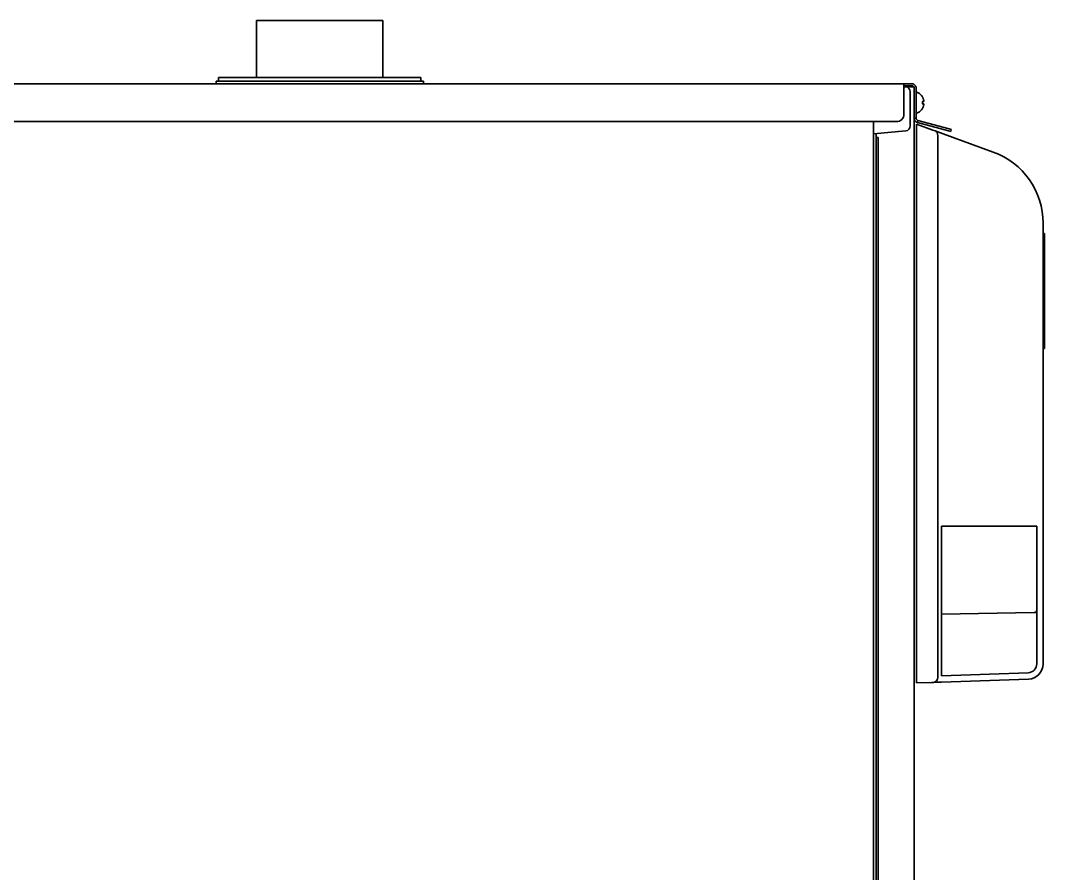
# Model space of a CAD drawing. Extents: x 6336 to 10269, y -393 to 3036.
# Drawn here: x 7774.8 to 8179.6, y 1608.2 to 1945.5 of the extents above; entities that cross this region are included whole.
import ezdxf

# ---------------------------------------------------------------- set-up
doc = ezdxf.new("R2010")
doc.units = 0
doc.header["$LTSCALE"] = 5
doc.layers.add('1', color=7, linetype='CONTINUOUS', true_color=0xffffff)

msp = doc.modelspace()

# ---------------------------------------------------------------- linework, layer by layer
at = {"layer": '1', "color": 7, "linetype": 'Continuous', "lineweight": 35}
for p, q in [((7868.07, 1945.53), (7918.07, 1945.53)), ((7868.07, 1945.53), (7868.07, 1923.03)), ((7918.07, 1923.03), (7918.07, 1945.53)), ((7474.67, 1920.53), (8124.07, 1920.53)), ((7852.07, 1921.53), (7934.07, 1921.53)), ((7852.07, 1921.53), (7852.07, 1920.53)), ((7933.07, 1923.03), (7853.07, 1923.03)), ((7853.07, 1923.03), (7853.07, 1921.53)), ((7933.07, 1921.53), (7933.07, 1923.03)), ((7934.07, 1920.53), (7934.07, 1921.53)), ((8124.07, 1920.53), (8126.24, 1920.53)), ((8124.07, 1918.63), (8124.07, 1920.53)), ((8126.61, 1919.73), (8124.07, 1919.73)), ((8124.07, 1919.31), (8124.64, 1919.29)), ((8125.07, 1919.23), (8126.27, 1919.23)), ((8128.07, 1919.23), (8126.27, 1919.23)), ((8128.07, 1918.73), (8128.07, 1919.23)), ((8124.07, 1908.52), (8124.07, 1918.63)), ((8126.57, 1917.29), (8126.57, 1908.57)), ((8128.07, 1906.91), (8128.07, 1918.73)), ((8128.87, 1918.73), (8128.87, 1906.91)), ((8129.47, 1917.03), (8129.27, 1917.03)), ((8131.32, 1915.33), (8131.35, 1915.33)), ((8126.57, 1908.57), (8126.57, 1903.83)), ((8129.27, 1909.03), (8129.47, 1909.03)), ((8131.35, 1910.73), (8131.32, 1910.73)), ((7477.67, 1905.53), (8121.07, 1905.53)), ((8112.07, 1903.19), (8112.07, 1905.53)), ((8112.07, 1903.19), (8112.07, 1374.13)), ((8128.07, 1906.91), (8128.87, 1906.91)), ((8128.07, 1906.9), (8128.07, 1395.53)), ((8129.07, 1902.42), (8129.07, 1904.53)), ((8129.07, 1904.53), (8135.52, 1902.18)), ((8129.61, 1905.94), (8129.41, 1905.17)), ((8141.71, 1901.87), (8129.41, 1905.17)), ((8129.61, 1905.94), (8141.92, 1902.64)), ((8124.75, 1901.83), (8112.07, 1900.73)), ((8113.07, 1900.81), (8113.07, 1899.25)), ((8113.07, 1899.24), (8113.07, 1899.23)), ((8113.87, 1899.23), (8113.07, 1899.23)), ((8113.07, 1897.23), (8113.07, 1899.23)), ((8113.87, 1899.23), (8113.87, 1897.23)), ((8129.07, 1902.42), (8129.07, 1685.52)), ((8135.52, 1902.18), (8136.35, 1901.88)), ((8136.35, 1901.88), (8137.44, 1901.48)), ((8137.4, 1685.76), (8137.4, 1900)), ((8137.44, 1901.48), (8139.52, 1900.72)), ((8139.52, 1900.72), (8159.33, 1893.51)), ((8142.56, 1901.64), (8141.71, 1901.87)), ((8141.92, 1902.64), (8142.77, 1902.42)), ((8142.77, 1902.42), (8142.56, 1901.64)), ((8113.07, 1396.53), (8113.07, 1897.23)), ((8113.87, 1396.53), (8113.87, 1897.23)), ((8179.07, 1865.32), (8179.07, 1691.07)), ((8179.64, 1861.31), (8179.07, 1861.31)), ((8179.64, 1846.47), (8179.57, 1846.47)), ((8179.57, 1838.53), (8179.07, 1838.53)), ((8179.57, 1830.58), (8179.64, 1830.58)), ((8179.07, 1815.74), (8179.64, 1815.74)), ((8176.57, 1745.59), (8138.91, 1745.59)), ((8138.91, 1686.37), (8138.91, 1745.59)), ((8176.57, 1691.07), (8176.57, 1745.59)), ((8175.59, 1711.34), (8138.93, 1710.7)), ((8129.07, 1683.53), (8129.07, 1685.52)), ((8138.91, 1686.37), (8173.2, 1687.57)), ((8173.28, 1685.07), (8138.91, 1683.87)), ((8134.91, 1683.73), (8129.07, 1683.53)), ((8135.74, 1683.76), (8134.91, 1683.73)), ((8136.83, 1683.8), (8135.74, 1683.76)), ((8138.91, 1683.87), (8136.83, 1683.8))]:
    msp.add_line(p, q, dxfattribs=at)
for centre, radius, start, end in [((8124.57, 1917.29), 2, 0, 88), ((8129.27, 1916.63), 0.4, 90, 180), ((8129.47, 1916.63), 0.4, 59.6988, 90), ((8127.25, 1912.83), 4.8, 31.3459, 59.6988), ((8127.57, 1913.03), 3.78, 0.0035, 7.6041), ((8127.57, 1913.03), 3.78, 352.3959, 359.9965), ((8129.27, 1909.43), 0.4, 180, 270), ((8129.47, 1909.43), 0.4, 270, 300.3012), ((8127.25, 1913.23), 4.8, 300.3012, 328.6074), ((8124.57, 1903.83), 2, 275, 0), ((8149.07, 1865.32), 30, 0, 70), ((8175.57, 1712.34), 1, 271, 0), ((8173.07, 1691.07), 3.5, 272, 0), ((8173.07, 1691.07), 6, 272, 0)]:
    msp.add_arc(centre, radius, start, end, dxfattribs=at)
for centre, major_axis, ratio, start_param, end_param in [((8121.07, 1908.52), (3, 0), 0.99863, 4.712389, 6.283185), ((8135.67, 1900), (0.68, 1.88), 0.852031, 5.013099, 6.283185), ((8135.67, 1685.76), (0.07, -2), 0.865893, 0, 1.540568)]:
    msp.add_ellipse(centre, major_axis=major_axis, ratio=ratio, start_param=start_param, end_param=end_param, dxfattribs=at)
for points in [[(8127.07, 1920.53), (8126.79, 1920.53), (8126.51, 1920.53), (8126.24, 1920.53)], [(8126.61, 1919.73), (8126.76, 1919.73), (8126.92, 1919.73), (8127.07, 1919.73)], [(8131.87, 1914.03), (8131.85, 1914.08), (8131.83, 1914.19), (8131.77, 1914.35), (8131.72, 1914.51), (8131.66, 1914.66), (8131.59, 1914.82), (8131.52, 1914.97), (8131.43, 1915.14), (8131.36, 1915.26), (8131.32, 1915.33)], [(8131.87, 1912.53), (8131.85, 1912.53), (8131.83, 1912.53), (8131.77, 1912.53), (8131.72, 1912.53), (8131.66, 1912.53), (8131.59, 1912.53), (8131.52, 1912.53), (8131.43, 1912.53), (8131.36, 1912.53), (8131.32, 1912.53)], [(8131.87, 1913.53), (8131.87, 1913.55), (8131.88, 1913.6), (8131.88, 1913.67), (8131.88, 1913.74), (8131.88, 1913.81), (8131.88, 1913.88), (8131.88, 1913.95), (8131.87, 1914), (8131.87, 1914.03)], [(8131.87, 1912.03), (8131.87, 1912.05), (8131.88, 1912.1), (8131.88, 1912.18), (8131.88, 1912.25), (8131.88, 1912.32), (8131.88, 1912.39), (8131.88, 1912.46), (8131.87, 1912.5), (8131.87, 1912.53)]]:
    msp.add_open_spline(points, degree=3, dxfattribs=at)
for points, knots in [([(8127.07, 1920.53), (8127.18, 1920.53), (8127.29, 1920.52), (8127.45, 1920.49), (8127.5, 1920.47), (8127.58, 1920.45), (8127.6, 1920.45), (8127.65, 1920.43), (8127.68, 1920.42), (8127.8, 1920.38), (8127.89, 1920.33), (8128.07, 1920.23), (8128.15, 1920.17), (8128.22, 1920.11)], [0, 0, 0, 0, 0.25, 0.25, 0.375, 0.375, 0.4375, 0.4375, 0.5, 0.5, 0.75, 0.75, 1, 1, 1, 1]), ([(8127.71, 1919.5), (8127.67, 1919.53), (8127.63, 1919.56), (8127.54, 1919.61), (8127.49, 1919.64), (8127.42, 1919.66), (8127.41, 1919.67), (8127.38, 1919.68), (8127.34, 1919.69), (8127.3, 1919.7), (8127.2, 1919.72), (8127.14, 1919.73), (8127.07, 1919.73)], [0, 0, 0, 0, 0.25, 0.25, 0.5, 0.5, 0.5625, 0.5625, 0.625, 0.75, 0.75, 1, 1, 1, 1]), ([(8128.07, 1918.73), (8128.07, 1918.76), (8128.07, 1918.8), (8128.06, 1918.87), (8128.05, 1918.95), (8128.03, 1919.02), (8128.01, 1919.07), (8128.01, 1919.08), (8127.99, 1919.12), (8127.99, 1919.14), (8127.96, 1919.19), (8127.94, 1919.22), (8127.91, 1919.28), (8127.89, 1919.31), (8127.82, 1919.4), (8127.77, 1919.45), (8127.71, 1919.5)], [0, 0, 0, 0, 0.125, 0.125, 0.25, 0.375, 0.375, 0.4375, 0.4375, 0.5, 0.5, 0.625, 0.625, 0.75, 0.75, 1, 1, 1, 1]), ([(8128.22, 1920.11), (8128.32, 1920.03), (8128.41, 1919.93), (8128.53, 1919.78), (8128.57, 1919.72), (8128.62, 1919.64), (8128.64, 1919.61), (8128.67, 1919.55), (8128.69, 1919.52), (8128.76, 1919.37), (8128.8, 1919.25), (8128.84, 1919.06), (8128.85, 1918.99), (8128.87, 1918.89), (8128.87, 1918.86), (8128.87, 1918.79), (8128.87, 1918.76), (8128.87, 1918.73)], [0, 0, 0, 0, 0.25, 0.25, 0.375, 0.375, 0.4375, 0.4375, 0.5, 0.5, 0.75, 0.75, 0.875, 0.875, 0.9375, 0.9375, 1, 1, 1, 1]), ([(8131.32, 1913.53), (8131.44, 1913.53), (8131.55, 1913.53), (8131.69, 1913.53), (8131.73, 1913.53), (8131.81, 1913.53), (8131.84, 1913.53), (8131.87, 1913.53)], [0, 0, 0, 0, 0.5, 0.5, 0.75, 0.75, 1, 1, 1, 1]), ([(8131.32, 1910.73), (8131.44, 1910.93), (8131.55, 1911.14), (8131.69, 1911.46), (8131.73, 1911.57), (8131.81, 1911.8), (8131.84, 1911.91), (8131.87, 1912.03)], [0, 0, 0, 0, 0.5, 0.5, 0.75, 0.75, 1, 1, 1, 1]), ([(8129.41, 1905.17), (8129.31, 1905.19), (8129.22, 1905.23), (8129.09, 1905.29), (8129.04, 1905.31), (8128.96, 1905.36), (8128.91, 1905.38), (8128.79, 1905.47), (8128.71, 1905.53), (8128.57, 1905.66), (8128.51, 1905.73), (8128.38, 1905.89), (8128.33, 1905.97), (8128.24, 1906.15), (8128.2, 1906.24), (8128.16, 1906.35), (8128.15, 1906.38), (8128.14, 1906.42), (8128.13, 1906.45), (8128.11, 1906.52), (8128.1, 1906.57), (8128.08, 1906.71), (8128.07, 1906.81), (8128.07, 1906.91)], [0, 0, 0, 0, 0.125, 0.125, 0.1875, 0.1875, 0.25, 0.25, 0.375, 0.375, 0.5, 0.5, 0.625, 0.625, 0.75, 0.75, 0.78125, 0.78125, 0.8125, 0.8125, 0.875, 0.875, 1, 1, 1, 1]), ([(8128.87, 1906.91), (8128.87, 1906.88), (8128.87, 1906.84), (8128.88, 1906.8), (8128.88, 1906.77), (8128.88, 1906.76), (8128.9, 1906.69), (8128.91, 1906.64), (8128.96, 1906.48), (8129.01, 1906.39), (8129.15, 1906.21), (8129.23, 1906.14), (8129.36, 1906.05), (8129.42, 1906.01), (8129.48, 1905.99), (8129.51, 1905.98), (8129.52, 1905.97), (8129.56, 1905.96), (8129.59, 1905.95), (8129.61, 1905.94)], [0, 0, 0, 0, 0.0625, 0.09375, 0.09375, 0.125, 0.125, 0.25, 0.25, 0.5, 0.5, 0.75, 0.75, 0.875, 0.90625, 0.90625, 0.9375, 0.9375, 1, 1, 1, 1]), ([(8179.57, 1861.31), (8179.57, 1861.31), (8179.57, 1861.28), (8179.57, 1861.06), (8179.57, 1860.41), (8179.57, 1859.62), (8179.57, 1858.87), (8179.57, 1858.27), (8179.57, 1857.61), (8179.57, 1856.64), (8179.57, 1855.23), (8179.57, 1853.19), (8179.57, 1850.83), (8179.57, 1848.14), (8179.57, 1844.43), (8179.57, 1840.81), (8179.57, 1838.53)], [0, 0, 0, 0, 0.034207, 0.146688, 0.252216, 0.349395, 0.3946, 0.437484, 0.479307, 0.521207, 0.60434, 0.684977, 0.761127, 0.831047, 0.893743, 1, 1, 1, 1]), ([(8179.57, 1838.53), (8179.57, 1836.25), (8179.57, 1832.62), (8179.57, 1828.92), (8179.57, 1826.22), (8179.57, 1823.86), (8179.57, 1821.83), (8179.57, 1820.42), (8179.57, 1819.44), (8179.57, 1818.78), (8179.57, 1818.18), (8179.57, 1817.43), (8179.57, 1816.64), (8179.57, 1816), (8179.57, 1815.77), (8179.57, 1815.74), (8179.57, 1815.74)], [0, 0, 0, 0, 0.106257, 0.168953, 0.238873, 0.315023, 0.39566, 0.478793, 0.520693, 0.562516, 0.6054, 0.650605, 0.747784, 0.853312, 0.965793, 1, 1, 1, 1])]:
    msp.add_open_spline(points, degree=3, knots=knots, dxfattribs=at)

doc.saveas('drawing.dxf')
